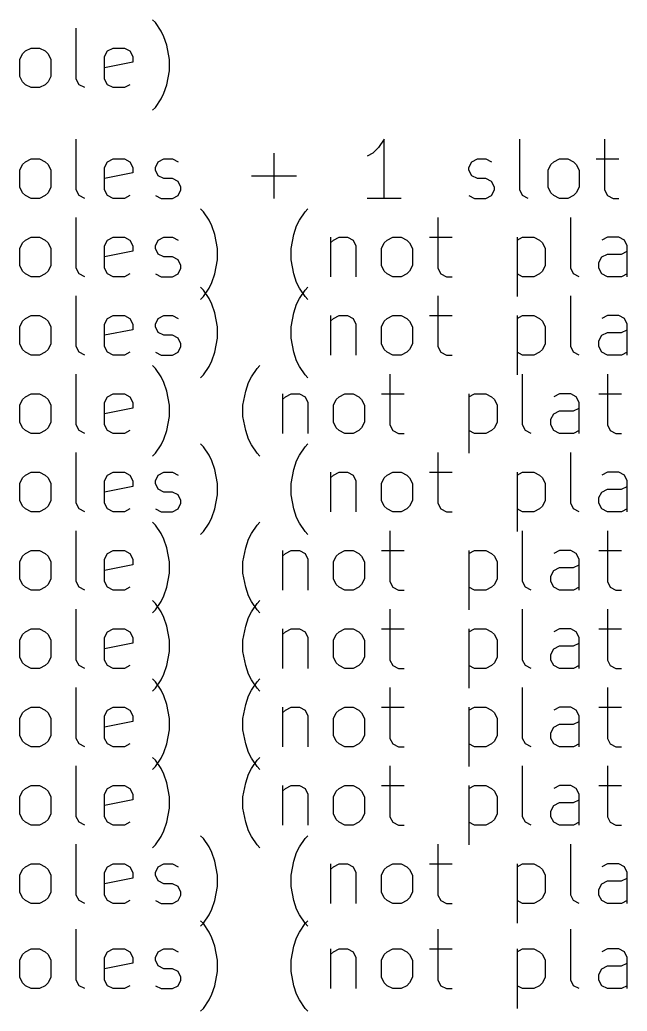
# Model space of a CAD drawing. Extents: x 56 to 177, y -369 to -58.
# Drawn here: x 115.6 to 146.4, y -369.1 to -319 of the extents above; entities that cross this region are included whole.
import ezdxf

# ---------------------------------------------------------------- set-up
doc = ezdxf.new("R2010")
doc.units = 0
doc.header["$MEASUREMENT"] = 0
doc.layers.add('BLACK', color=7, linetype='CONTINUOUS')

msp = doc.modelspace()

# ---------------------------------------------------------------- linework, layer by layer
at = {"layer": 'BLACK', "linetype": 'CONTINUOUS'}
for p, q in [((122.504, -319.136), (122.361, -318.994)), ((122.789, -319.565), (122.504, -319.136)), ((118.504, -321.994), (118.504, -319.422)), ((122.932, -319.851), (122.789, -319.565)), ((123.075, -320.279), (122.932, -319.851)), ((115.646, -320.994), (115.789, -320.708)), ((115.789, -320.708), (115.932, -320.565)), ((115.932, -320.565), (116.218, -320.422)), ((116.218, -320.422), (116.646, -320.422)), ((116.646, -320.422), (116.932, -320.565)), ((116.932, -320.565), (117.075, -320.708)), ((117.075, -320.708), (117.218, -320.994)), ((119.932, -320.851), (120.075, -320.565)), ((120.075, -320.565), (120.361, -320.422)), ((120.361, -320.422), (120.932, -320.422)), ((120.932, -320.422), (121.218, -320.565)), ((121.218, -320.565), (121.361, -320.851)), ((123.218, -320.994), (123.075, -320.279)), ((115.646, -321.851), (115.646, -320.994)), ((117.218, -320.994), (117.218, -321.851)), ((119.932, -321.994), (119.932, -320.851)), ((121.361, -321.136), (119.932, -321.422)), ((121.361, -320.851), (121.361, -321.136)), ((123.218, -321.565), (123.218, -320.994)), ((123.075, -322.279), (123.218, -321.565)), ((115.789, -322.136), (115.646, -321.851)), ((115.932, -322.279), (115.789, -322.136)), ((117.075, -322.136), (116.932, -322.279)), ((117.218, -321.851), (117.075, -322.136)), ((118.646, -322.279), (118.504, -321.994)), ((120.075, -322.279), (119.932, -321.994)), ((116.218, -322.422), (115.932, -322.279)), ((116.646, -322.422), (116.218, -322.422)), ((116.932, -322.279), (116.646, -322.422)), ((118.932, -322.422), (118.646, -322.279)), ((120.361, -322.422), (120.075, -322.279)), ((120.932, -322.422), (120.361, -322.422)), ((121.218, -322.279), (120.932, -322.422)), ((122.789, -322.994), (122.932, -322.708)), ((122.932, -322.708), (123.075, -322.279)), ((122.504, -323.422), (122.789, -322.994)), ((122.361, -323.565), (122.504, -323.422)), ((118.504, -327.594), (118.504, -325.022)), ((134.075, -325.022), (133.789, -325.451)), ((134.075, -328.022), (134.075, -325.022)), ((140.932, -327.594), (140.932, -325.022)), ((145.218, -325.022), (145.218, -327.594)), ((133.789, -325.451), (133.504, -325.736)), ((115.789, -326.308), (115.932, -326.165)), ((115.932, -326.165), (116.218, -326.022)), ((116.218, -326.022), (116.646, -326.022)), ((116.646, -326.022), (116.932, -326.165)), ((116.932, -326.165), (117.075, -326.308)), ((119.932, -326.451), (120.075, -326.165)), ((120.075, -326.165), (120.361, -326.022)), ((120.361, -326.022), (120.932, -326.022)), ((120.932, -326.022), (121.218, -326.165)), ((121.218, -326.165), (121.361, -326.451)), ((122.504, -326.451), (122.646, -326.165)), ((122.646, -326.165), (122.932, -326.022)), ((122.932, -326.022), (123.361, -326.022)), ((123.361, -326.022), (123.646, -326.165)), ((128.504, -328.022), (128.504, -325.736)), ((133.504, -325.736), (133.218, -325.879)), ((138.361, -326.451), (138.504, -326.165)), ((138.504, -326.165), (138.789, -326.022)), ((138.789, -326.022), (139.218, -326.022)), ((139.218, -326.022), (139.504, -326.165)), ((142.504, -326.308), (142.646, -326.165)), ((142.646, -326.165), (142.932, -326.022)), ((142.932, -326.022), (143.361, -326.022)), ((143.361, -326.022), (143.646, -326.165)), ((143.646, -326.165), (143.789, -326.308)), ((144.789, -326.022), (145.932, -326.022)), ((115.646, -326.594), (115.789, -326.308)), ((115.646, -327.451), (115.646, -326.594)), ((117.075, -326.308), (117.218, -326.594)), ((117.218, -326.594), (117.218, -327.451)), ((119.932, -327.594), (119.932, -326.451)), ((121.361, -326.451), (121.361, -326.736)), ((122.504, -326.594), (122.504, -326.451)), ((122.646, -326.879), (122.504, -326.594)), ((138.361, -326.594), (138.361, -326.451)), ((138.504, -326.879), (138.361, -326.594)), ((142.361, -326.594), (142.504, -326.308)), ((142.361, -327.451), (142.361, -326.594)), ((143.789, -326.308), (143.932, -326.594)), ((143.932, -326.594), (143.932, -327.451)), ((121.361, -326.736), (119.932, -327.022)), ((122.932, -327.022), (122.646, -326.879)), ((123.361, -327.022), (122.932, -327.022)), ((123.646, -327.165), (123.361, -327.022)), ((123.789, -327.451), (123.646, -327.165)), ((127.361, -326.879), (129.646, -326.879)), ((138.789, -327.022), (138.504, -326.879)), ((139.218, -327.022), (138.789, -327.022)), ((139.504, -327.165), (139.218, -327.022)), ((139.646, -327.451), (139.504, -327.165)), ((115.789, -327.736), (115.646, -327.451)), ((117.218, -327.451), (117.075, -327.736)), ((118.646, -327.879), (118.504, -327.594)), ((120.075, -327.879), (119.932, -327.594)), ((123.646, -327.879), (123.789, -327.594)), ((123.789, -327.594), (123.789, -327.451)), ((139.504, -327.879), (139.646, -327.594)), ((139.646, -327.594), (139.646, -327.451)), ((141.075, -327.879), (140.932, -327.594)), ((142.504, -327.736), (142.361, -327.451)), ((143.932, -327.451), (143.789, -327.736)), ((145.218, -327.594), (145.361, -327.879)), ((115.932, -327.879), (115.789, -327.736)), ((116.218, -328.022), (115.932, -327.879)), ((116.646, -328.022), (116.218, -328.022)), ((116.932, -327.879), (116.646, -328.022)), ((117.075, -327.736), (116.932, -327.879)), ((118.932, -328.022), (118.646, -327.879)), ((120.361, -328.022), (120.075, -327.879)), ((120.932, -328.022), (120.361, -328.022)), ((121.218, -327.879), (120.932, -328.022)), ((122.504, -327.879), (122.789, -328.022)), ((122.789, -328.022), (123.361, -328.022)), ((123.361, -328.022), (123.646, -327.879)), ((134.932, -328.022), (133.218, -328.022)), ((138.361, -327.879), (138.646, -328.022)), ((138.646, -328.022), (139.218, -328.022)), ((139.218, -328.022), (139.504, -327.879)), ((141.361, -328.022), (141.075, -327.879)), ((142.646, -327.879), (142.504, -327.736)), ((142.932, -328.022), (142.646, -327.879)), ((143.361, -328.022), (142.932, -328.022)), ((143.646, -327.879), (143.361, -328.022)), ((143.789, -327.736), (143.646, -327.879)), ((145.361, -327.879), (145.646, -328.022)), ((145.646, -328.022), (145.932, -328.022)), ((124.932, -328.696), (124.789, -328.554)), ((125.218, -329.125), (124.932, -328.696)), ((129.789, -329.125), (130.075, -328.696)), ((130.075, -328.696), (130.218, -328.554)), ((118.504, -331.554), (118.504, -328.982)), ((125.361, -329.411), (125.218, -329.125)), ((129.646, -329.411), (129.789, -329.125)), ((136.789, -328.982), (136.789, -331.554)), ((143.504, -331.554), (143.504, -328.982)), ((125.504, -329.839), (125.361, -329.411)), ((129.504, -329.839), (129.646, -329.411)), ((115.789, -330.268), (115.932, -330.125)), ((115.932, -330.125), (116.218, -329.982)), ((116.218, -329.982), (116.646, -329.982)), ((116.646, -329.982), (116.932, -330.125)), ((116.932, -330.125), (117.075, -330.268)), ((119.932, -330.411), (120.075, -330.125)), ((120.075, -330.125), (120.361, -329.982)), ((120.361, -329.982), (120.932, -329.982)), ((120.932, -329.982), (121.218, -330.125)), ((121.218, -330.125), (121.361, -330.411)), ((122.504, -330.411), (122.646, -330.125)), ((122.646, -330.125), (122.932, -329.982)), ((122.932, -329.982), (123.361, -329.982)), ((123.361, -329.982), (123.646, -330.125)), ((125.646, -330.554), (125.504, -329.839)), ((129.361, -330.554), (129.504, -329.839)), ((131.361, -329.982), (131.361, -331.982)), ((131.361, -330.268), (131.504, -330.125)), ((131.504, -330.125), (131.789, -329.982)), ((131.789, -329.982), (132.218, -329.982)), ((132.218, -329.982), (132.504, -330.125)), ((132.504, -330.125), (132.646, -330.411)), ((134.075, -330.268), (134.218, -330.125)), ((134.218, -330.125), (134.504, -329.982)), ((134.504, -329.982), (134.932, -329.982)), ((134.932, -329.982), (135.218, -330.125)), ((135.218, -330.125), (135.361, -330.268)), ((136.361, -329.982), (137.504, -329.982)), ((140.789, -329.982), (140.789, -332.982)), ((140.789, -330.125), (141.075, -329.982)), ((141.075, -329.982), (141.646, -329.982)), ((141.646, -329.982), (141.932, -330.125)), ((141.932, -330.125), (142.075, -330.268)), ((145.361, -329.982), (145.075, -330.125)), ((145.932, -329.982), (145.361, -329.982)), ((146.218, -330.125), (145.932, -329.982)), ((146.361, -330.411), (146.218, -330.125)), ((115.646, -330.554), (115.789, -330.268)), ((115.646, -331.411), (115.646, -330.554)), ((117.075, -330.268), (117.218, -330.554)), ((117.218, -330.554), (117.218, -331.411)), ((119.932, -331.554), (119.932, -330.411)), ((121.361, -330.696), (119.932, -330.982)), ((121.361, -330.411), (121.361, -330.696)), ((122.504, -330.554), (122.504, -330.411)), ((122.646, -330.839), (122.504, -330.554)), ((125.646, -331.125), (125.646, -330.554)), ((129.361, -331.125), (129.361, -330.554)), ((132.646, -330.411), (132.646, -331.982)), ((133.932, -330.554), (134.075, -330.268)), ((133.932, -331.411), (133.932, -330.554)), ((135.361, -330.268), (135.504, -330.554)), ((135.504, -330.554), (135.504, -331.411)), ((142.075, -330.268), (142.218, -330.554)), ((142.218, -330.554), (142.218, -331.411)), ((146.075, -330.839), (146.361, -330.696)), ((146.361, -331.982), (146.361, -330.411)), ((122.932, -330.982), (122.646, -330.839)), ((123.361, -330.982), (122.932, -330.982)), ((123.646, -331.125), (123.361, -330.982)), ((123.789, -331.411), (123.646, -331.125)), ((125.504, -331.839), (125.646, -331.125)), ((129.504, -331.839), (129.361, -331.125)), ((144.932, -331.268), (145.075, -330.982)), ((145.075, -330.982), (145.361, -330.839)), ((145.361, -330.839), (146.075, -330.839)), ((115.789, -331.696), (115.646, -331.411)), ((115.932, -331.839), (115.789, -331.696)), ((117.075, -331.696), (116.932, -331.839)), ((117.218, -331.411), (117.075, -331.696)), ((118.646, -331.839), (118.504, -331.554)), ((120.075, -331.839), (119.932, -331.554)), ((123.646, -331.839), (123.789, -331.554)), ((123.789, -331.554), (123.789, -331.411)), ((134.075, -331.696), (133.932, -331.411)), ((134.218, -331.839), (134.075, -331.696)), ((135.361, -331.696), (135.218, -331.839)), ((135.504, -331.411), (135.361, -331.696)), ((136.789, -331.554), (136.932, -331.839)), ((142.075, -331.696), (141.932, -331.839)), ((142.218, -331.411), (142.075, -331.696)), ((143.646, -331.839), (143.504, -331.554)), ((144.932, -331.554), (144.932, -331.268)), ((145.075, -331.839), (144.932, -331.554)), ((116.218, -331.982), (115.932, -331.839)), ((116.646, -331.982), (116.218, -331.982)), ((116.932, -331.839), (116.646, -331.982)), ((118.932, -331.982), (118.646, -331.839)), ((120.361, -331.982), (120.075, -331.839)), ((120.932, -331.982), (120.361, -331.982)), ((121.218, -331.839), (120.932, -331.982)), ((122.504, -331.839), (122.789, -331.982)), ((122.789, -331.982), (123.361, -331.982)), ((123.361, -331.982), (123.646, -331.839)), ((125.361, -332.268), (125.504, -331.839)), ((129.646, -332.268), (129.504, -331.839)), ((134.504, -331.982), (134.218, -331.839)), ((134.932, -331.982), (134.504, -331.982)), ((135.218, -331.839), (134.932, -331.982)), ((136.932, -331.839), (137.218, -331.982)), ((137.218, -331.982), (137.504, -331.982)), ((141.075, -331.982), (140.789, -331.839)), ((141.646, -331.982), (141.075, -331.982)), ((141.932, -331.839), (141.646, -331.982)), ((143.932, -331.982), (143.646, -331.839)), ((145.361, -331.982), (145.075, -331.839)), ((146.075, -331.982), (145.361, -331.982)), ((146.361, -331.839), (146.075, -331.982)), ((124.932, -332.656), (124.789, -332.514)), ((124.932, -332.982), (125.218, -332.554)), ((125.218, -333.085), (124.932, -332.656)), ((125.218, -332.554), (125.361, -332.268)), ((129.789, -332.554), (129.646, -332.268)), ((130.075, -332.982), (129.789, -332.554)), ((129.789, -333.085), (130.075, -332.656)), ((130.075, -332.656), (130.218, -332.514)), ((118.504, -335.514), (118.504, -332.942)), ((124.789, -333.125), (124.932, -332.982)), ((125.361, -333.371), (125.218, -333.085)), ((129.646, -333.371), (129.789, -333.085)), ((130.218, -333.125), (130.075, -332.982)), ((136.789, -332.942), (136.789, -335.514)), ((143.504, -335.514), (143.504, -332.942)), ((125.504, -333.799), (125.361, -333.371)), ((129.504, -333.799), (129.646, -333.371)), ((115.646, -334.514), (115.789, -334.228)), ((115.789, -334.228), (115.932, -334.085)), ((115.932, -334.085), (116.218, -333.942)), ((116.218, -333.942), (116.646, -333.942)), ((116.646, -333.942), (116.932, -334.085)), ((116.932, -334.085), (117.075, -334.228)), ((117.075, -334.228), (117.218, -334.514)), ((119.932, -334.371), (120.075, -334.085)), ((120.075, -334.085), (120.361, -333.942)), ((120.361, -333.942), (120.932, -333.942)), ((120.932, -333.942), (121.218, -334.085)), ((121.218, -334.085), (121.361, -334.371)), ((122.504, -334.371), (122.646, -334.085)), ((122.646, -334.085), (122.932, -333.942)), ((122.932, -333.942), (123.361, -333.942)), ((123.361, -333.942), (123.646, -334.085)), ((125.646, -334.514), (125.504, -333.799)), ((129.361, -334.514), (129.504, -333.799)), ((131.361, -333.942), (131.361, -335.942)), ((131.361, -334.228), (131.504, -334.085)), ((131.504, -334.085), (131.789, -333.942)), ((131.789, -333.942), (132.218, -333.942)), ((132.218, -333.942), (132.504, -334.085)), ((132.504, -334.085), (132.646, -334.371)), ((133.932, -334.514), (134.075, -334.228)), ((134.075, -334.228), (134.218, -334.085)), ((134.218, -334.085), (134.504, -333.942)), ((134.504, -333.942), (134.932, -333.942)), ((134.932, -333.942), (135.218, -334.085)), ((135.218, -334.085), (135.361, -334.228)), ((135.361, -334.228), (135.504, -334.514)), ((136.361, -333.942), (137.504, -333.942)), ((140.789, -333.942), (140.789, -336.942)), ((140.789, -334.085), (141.075, -333.942)), ((141.075, -333.942), (141.646, -333.942)), ((141.646, -333.942), (141.932, -334.085)), ((141.932, -334.085), (142.075, -334.228)), ((142.075, -334.228), (142.218, -334.514)), ((145.361, -333.942), (145.075, -334.085)), ((145.932, -333.942), (145.361, -333.942)), ((146.218, -334.085), (145.932, -333.942)), ((146.361, -334.371), (146.218, -334.085)), ((115.646, -335.371), (115.646, -334.514)), ((117.218, -334.514), (117.218, -335.371)), ((119.932, -335.514), (119.932, -334.371)), ((121.361, -334.656), (119.932, -334.942)), ((121.361, -334.371), (121.361, -334.656)), ((122.504, -334.514), (122.504, -334.371)), ((122.646, -334.799), (122.504, -334.514)), ((125.646, -335.085), (125.646, -334.514)), ((129.361, -335.085), (129.361, -334.514)), ((132.646, -334.371), (132.646, -335.942)), ((133.932, -335.371), (133.932, -334.514)), ((135.504, -334.514), (135.504, -335.371)), ((142.218, -334.514), (142.218, -335.371)), ((146.075, -334.799), (146.361, -334.656)), ((146.361, -335.942), (146.361, -334.371)), ((122.932, -334.942), (122.646, -334.799)), ((123.361, -334.942), (122.932, -334.942)), ((123.646, -335.085), (123.361, -334.942)), ((123.789, -335.371), (123.646, -335.085)), ((125.504, -335.799), (125.646, -335.085)), ((129.504, -335.799), (129.361, -335.085)), ((144.932, -335.228), (145.075, -334.942)), ((144.932, -335.514), (144.932, -335.228)), ((145.075, -334.942), (145.361, -334.799)), ((145.361, -334.799), (146.075, -334.799)), ((115.789, -335.656), (115.646, -335.371)), ((115.932, -335.799), (115.789, -335.656)), ((117.075, -335.656), (116.932, -335.799)), ((117.218, -335.371), (117.075, -335.656)), ((118.646, -335.799), (118.504, -335.514)), ((120.075, -335.799), (119.932, -335.514)), ((123.646, -335.799), (123.789, -335.514)), ((123.789, -335.514), (123.789, -335.371)), ((134.075, -335.656), (133.932, -335.371)), ((134.218, -335.799), (134.075, -335.656)), ((135.361, -335.656), (135.218, -335.799)), ((135.504, -335.371), (135.361, -335.656)), ((136.789, -335.514), (136.932, -335.799)), ((142.075, -335.656), (141.932, -335.799)), ((142.218, -335.371), (142.075, -335.656)), ((143.646, -335.799), (143.504, -335.514)), ((145.075, -335.799), (144.932, -335.514)), ((116.218, -335.942), (115.932, -335.799)), ((116.646, -335.942), (116.218, -335.942)), ((116.932, -335.799), (116.646, -335.942)), ((118.932, -335.942), (118.646, -335.799)), ((120.361, -335.942), (120.075, -335.799)), ((120.932, -335.942), (120.361, -335.942)), ((121.218, -335.799), (120.932, -335.942)), ((122.504, -335.799), (122.789, -335.942)), ((122.789, -335.942), (123.361, -335.942)), ((123.361, -335.942), (123.646, -335.799)), ((125.218, -336.514), (125.361, -336.228)), ((125.361, -336.228), (125.504, -335.799)), ((129.646, -336.228), (129.504, -335.799)), ((129.789, -336.514), (129.646, -336.228)), ((134.504, -335.942), (134.218, -335.799)), ((134.932, -335.942), (134.504, -335.942)), ((135.218, -335.799), (134.932, -335.942)), ((136.932, -335.799), (137.218, -335.942)), ((137.218, -335.942), (137.504, -335.942)), ((141.075, -335.942), (140.789, -335.799)), ((141.646, -335.942), (141.075, -335.942)), ((141.932, -335.799), (141.646, -335.942)), ((143.932, -335.942), (143.646, -335.799)), ((145.361, -335.942), (145.075, -335.799)), ((146.075, -335.942), (145.361, -335.942)), ((146.361, -335.799), (146.075, -335.942)), ((122.504, -336.616), (122.361, -336.474)), ((122.789, -337.045), (122.504, -336.616)), ((124.932, -336.942), (125.218, -336.514)), ((127.361, -337.045), (127.646, -336.616)), ((127.646, -336.616), (127.789, -336.474)), ((130.075, -336.942), (129.789, -336.514)), ((118.504, -339.474), (118.504, -336.902)), ((122.932, -337.331), (122.789, -337.045)), ((124.789, -337.085), (124.932, -336.942)), ((127.218, -337.331), (127.361, -337.045)), ((130.218, -337.085), (130.075, -336.942)), ((134.361, -336.902), (134.361, -339.474)), ((141.075, -339.474), (141.075, -336.902)), ((145.361, -336.902), (145.361, -339.474)), ((123.075, -337.759), (122.932, -337.331)), ((127.075, -337.759), (127.218, -337.331)), ((115.646, -338.474), (115.789, -338.188)), ((115.789, -338.188), (115.932, -338.045)), ((115.932, -338.045), (116.218, -337.902)), ((116.218, -337.902), (116.646, -337.902)), ((116.646, -337.902), (116.932, -338.045)), ((116.932, -338.045), (117.075, -338.188)), ((117.075, -338.188), (117.218, -338.474)), ((119.932, -338.331), (120.075, -338.045)), ((120.075, -338.045), (120.361, -337.902)), ((120.361, -337.902), (120.932, -337.902)), ((120.932, -337.902), (121.218, -338.045)), ((121.218, -338.045), (121.361, -338.331)), ((123.218, -338.474), (123.075, -337.759)), ((126.932, -338.474), (127.075, -337.759)), ((128.932, -337.902), (128.932, -339.902)), ((128.932, -338.188), (129.075, -338.045)), ((129.075, -338.045), (129.361, -337.902)), ((129.361, -337.902), (129.789, -337.902)), ((129.789, -337.902), (130.075, -338.045)), ((130.075, -338.045), (130.218, -338.331)), ((131.504, -338.474), (131.646, -338.188)), ((131.646, -338.188), (131.789, -338.045)), ((131.789, -338.045), (132.075, -337.902)), ((132.075, -337.902), (132.504, -337.902)), ((132.504, -337.902), (132.789, -338.045)), ((132.789, -338.045), (132.932, -338.188)), ((132.932, -338.188), (133.075, -338.474)), ((133.932, -337.902), (135.075, -337.902)), ((138.361, -337.902), (138.361, -340.902)), ((138.361, -338.045), (138.646, -337.902)), ((138.646, -337.902), (139.218, -337.902)), ((139.218, -337.902), (139.504, -338.045)), ((139.504, -338.045), (139.646, -338.188)), ((139.646, -338.188), (139.789, -338.474)), ((142.932, -337.902), (142.646, -338.045)), ((143.504, -337.902), (142.932, -337.902)), ((143.789, -338.045), (143.504, -337.902)), ((143.932, -338.331), (143.789, -338.045)), ((144.932, -337.902), (146.075, -337.902)), ((115.646, -339.331), (115.646, -338.474)), ((117.218, -338.474), (117.218, -339.331)), ((119.932, -339.474), (119.932, -338.331)), ((121.361, -338.616), (119.932, -338.902)), ((121.361, -338.331), (121.361, -338.616)), ((123.218, -339.045), (123.218, -338.474)), ((126.932, -339.045), (126.932, -338.474)), ((130.218, -338.331), (130.218, -339.902)), ((131.504, -339.331), (131.504, -338.474)), ((133.075, -338.474), (133.075, -339.331)), ((139.789, -338.474), (139.789, -339.331)), ((143.646, -338.759), (143.932, -338.616)), ((143.932, -339.902), (143.932, -338.331)), ((123.075, -339.759), (123.218, -339.045)), ((127.075, -339.759), (126.932, -339.045)), ((142.504, -339.188), (142.646, -338.902)), ((142.504, -339.474), (142.504, -339.188)), ((142.646, -338.902), (142.932, -338.759)), ((142.932, -338.759), (143.646, -338.759)), ((115.789, -339.616), (115.646, -339.331)), ((115.932, -339.759), (115.789, -339.616)), ((117.075, -339.616), (116.932, -339.759)), ((117.218, -339.331), (117.075, -339.616)), ((118.646, -339.759), (118.504, -339.474)), ((120.075, -339.759), (119.932, -339.474)), ((131.646, -339.616), (131.504, -339.331)), ((131.789, -339.759), (131.646, -339.616)), ((132.932, -339.616), (132.789, -339.759)), ((133.075, -339.331), (132.932, -339.616)), ((134.361, -339.474), (134.504, -339.759)), ((139.646, -339.616), (139.504, -339.759)), ((139.789, -339.331), (139.646, -339.616)), ((141.218, -339.759), (141.075, -339.474)), ((142.646, -339.759), (142.504, -339.474)), ((145.361, -339.474), (145.504, -339.759)), ((116.218, -339.902), (115.932, -339.759)), ((116.646, -339.902), (116.218, -339.902)), ((116.932, -339.759), (116.646, -339.902)), ((118.932, -339.902), (118.646, -339.759)), ((120.361, -339.902), (120.075, -339.759)), ((120.932, -339.902), (120.361, -339.902)), ((121.218, -339.759), (120.932, -339.902)), ((122.789, -340.474), (122.932, -340.188)), ((122.932, -340.188), (123.075, -339.759)), ((127.218, -340.188), (127.075, -339.759)), ((127.361, -340.474), (127.218, -340.188)), ((132.075, -339.902), (131.789, -339.759)), ((132.504, -339.902), (132.075, -339.902)), ((132.789, -339.759), (132.504, -339.902)), ((134.504, -339.759), (134.789, -339.902)), ((134.789, -339.902), (135.075, -339.902)), ((138.646, -339.902), (138.361, -339.759)), ((139.218, -339.902), (138.646, -339.902)), ((139.504, -339.759), (139.218, -339.902)), ((141.504, -339.902), (141.218, -339.759)), ((142.932, -339.902), (142.646, -339.759)), ((143.646, -339.902), (142.932, -339.902)), ((143.932, -339.759), (143.646, -339.902)), ((145.504, -339.759), (145.789, -339.902)), ((145.789, -339.902), (146.075, -339.902)), ((122.504, -340.902), (122.789, -340.474)), ((124.932, -340.576), (124.789, -340.434)), ((125.218, -341.005), (124.932, -340.576)), ((127.646, -340.902), (127.361, -340.474)), ((129.789, -341.005), (130.075, -340.576)), ((130.075, -340.576), (130.218, -340.434)), ((118.504, -343.434), (118.504, -340.862)), ((122.361, -341.045), (122.504, -340.902)), ((125.361, -341.291), (125.218, -341.005)), ((127.789, -341.045), (127.646, -340.902)), ((129.646, -341.291), (129.789, -341.005)), ((136.789, -340.862), (136.789, -343.434)), ((143.504, -343.434), (143.504, -340.862)), ((125.504, -341.719), (125.361, -341.291)), ((125.646, -342.434), (125.504, -341.719)), ((129.361, -342.434), (129.504, -341.719)), ((129.504, -341.719), (129.646, -341.291)), ((115.646, -342.434), (115.789, -342.148)), ((115.789, -342.148), (115.932, -342.005)), ((115.932, -342.005), (116.218, -341.862)), ((116.218, -341.862), (116.646, -341.862)), ((116.646, -341.862), (116.932, -342.005)), ((116.932, -342.005), (117.075, -342.148)), ((117.075, -342.148), (117.218, -342.434)), ((119.932, -342.291), (120.075, -342.005)), ((120.075, -342.005), (120.361, -341.862)), ((120.361, -341.862), (120.932, -341.862)), ((120.932, -341.862), (121.218, -342.005)), ((121.218, -342.005), (121.361, -342.291)), ((122.504, -342.291), (122.646, -342.005)), ((122.646, -342.005), (122.932, -341.862)), ((122.932, -341.862), (123.361, -341.862)), ((123.361, -341.862), (123.646, -342.005)), ((131.361, -341.862), (131.361, -343.862)), ((131.361, -342.148), (131.504, -342.005)), ((131.504, -342.005), (131.789, -341.862)), ((131.789, -341.862), (132.218, -341.862)), ((132.218, -341.862), (132.504, -342.005)), ((132.504, -342.005), (132.646, -342.291)), ((133.932, -342.434), (134.075, -342.148)), ((134.075, -342.148), (134.218, -342.005)), ((134.218, -342.005), (134.504, -341.862)), ((134.504, -341.862), (134.932, -341.862)), ((134.932, -341.862), (135.218, -342.005)), ((135.218, -342.005), (135.361, -342.148)), ((135.361, -342.148), (135.504, -342.434)), ((136.361, -341.862), (137.504, -341.862)), ((140.789, -341.862), (140.789, -344.862)), ((140.789, -342.005), (141.075, -341.862)), ((141.075, -341.862), (141.646, -341.862)), ((141.646, -341.862), (141.932, -342.005)), ((141.932, -342.005), (142.075, -342.148)), ((142.075, -342.148), (142.218, -342.434)), ((145.361, -341.862), (145.075, -342.005)), ((145.932, -341.862), (145.361, -341.862)), ((146.218, -342.005), (145.932, -341.862)), ((146.361, -342.291), (146.218, -342.005)), ((115.646, -343.291), (115.646, -342.434)), ((117.218, -342.434), (117.218, -343.291)), ((119.932, -343.434), (119.932, -342.291)), ((121.361, -342.576), (119.932, -342.862)), ((121.361, -342.291), (121.361, -342.576)), ((122.504, -342.434), (122.504, -342.291)), ((122.646, -342.719), (122.504, -342.434)), ((122.932, -342.862), (122.646, -342.719)), ((125.646, -343.005), (125.646, -342.434)), ((129.361, -343.005), (129.361, -342.434)), ((132.646, -342.291), (132.646, -343.862)), ((133.932, -343.291), (133.932, -342.434)), ((135.504, -342.434), (135.504, -343.291)), ((142.218, -342.434), (142.218, -343.291)), ((145.075, -342.862), (145.361, -342.719)), ((145.361, -342.719), (146.075, -342.719)), ((146.075, -342.719), (146.361, -342.576)), ((146.361, -343.862), (146.361, -342.291)), ((123.361, -342.862), (122.932, -342.862)), ((123.646, -343.005), (123.361, -342.862)), ((123.789, -343.291), (123.646, -343.005)), ((125.504, -343.719), (125.646, -343.005)), ((129.504, -343.719), (129.361, -343.005)), ((144.932, -343.148), (145.075, -342.862)), ((144.932, -343.434), (144.932, -343.148)), ((115.789, -343.576), (115.646, -343.291)), ((115.932, -343.719), (115.789, -343.576)), ((116.218, -343.862), (115.932, -343.719)), ((116.932, -343.719), (116.646, -343.862)), ((117.075, -343.576), (116.932, -343.719)), ((117.218, -343.291), (117.075, -343.576)), ((118.646, -343.719), (118.504, -343.434)), ((118.932, -343.862), (118.646, -343.719)), ((120.075, -343.719), (119.932, -343.434)), ((120.361, -343.862), (120.075, -343.719)), ((121.218, -343.719), (120.932, -343.862)), ((122.504, -343.719), (122.789, -343.862)), ((123.361, -343.862), (123.646, -343.719)), ((123.646, -343.719), (123.789, -343.434)), ((123.789, -343.434), (123.789, -343.291)), ((125.361, -344.148), (125.504, -343.719)), ((129.646, -344.148), (129.504, -343.719)), ((134.075, -343.576), (133.932, -343.291)), ((134.218, -343.719), (134.075, -343.576)), ((134.504, -343.862), (134.218, -343.719)), ((135.218, -343.719), (134.932, -343.862)), ((135.361, -343.576), (135.218, -343.719)), ((135.504, -343.291), (135.361, -343.576)), ((136.789, -343.434), (136.932, -343.719)), ((136.932, -343.719), (137.218, -343.862)), ((141.075, -343.862), (140.789, -343.719)), ((141.932, -343.719), (141.646, -343.862)), ((142.075, -343.576), (141.932, -343.719)), ((142.218, -343.291), (142.075, -343.576)), ((143.646, -343.719), (143.504, -343.434)), ((143.932, -343.862), (143.646, -343.719)), ((145.075, -343.719), (144.932, -343.434)), ((145.361, -343.862), (145.075, -343.719)), ((146.361, -343.719), (146.075, -343.862)), ((116.646, -343.862), (116.218, -343.862)), ((120.932, -343.862), (120.361, -343.862)), ((122.789, -343.862), (123.361, -343.862)), ((125.218, -344.434), (125.361, -344.148)), ((129.789, -344.434), (129.646, -344.148)), ((134.932, -343.862), (134.504, -343.862)), ((137.218, -343.862), (137.504, -343.862)), ((141.646, -343.862), (141.075, -343.862)), ((146.075, -343.862), (145.361, -343.862)), ((122.504, -344.536), (122.361, -344.394)), ((122.789, -344.965), (122.504, -344.536)), ((124.932, -344.862), (125.218, -344.434)), ((127.361, -344.965), (127.646, -344.536)), ((127.646, -344.536), (127.789, -344.394)), ((130.075, -344.862), (129.789, -344.434)), ((118.504, -347.394), (118.504, -344.822)), ((122.932, -345.251), (122.789, -344.965)), ((123.075, -345.679), (122.932, -345.251)), ((124.789, -345.005), (124.932, -344.862)), ((127.075, -345.679), (127.218, -345.251)), ((127.218, -345.251), (127.361, -344.965)), ((130.218, -345.005), (130.075, -344.862)), ((134.361, -344.822), (134.361, -347.394)), ((141.075, -347.394), (141.075, -344.822)), ((145.361, -344.822), (145.361, -347.394)), ((123.218, -346.394), (123.075, -345.679)), ((126.932, -346.394), (127.075, -345.679)), ((115.646, -346.394), (115.789, -346.108)), ((115.789, -346.108), (115.932, -345.965)), ((115.932, -345.965), (116.218, -345.822)), ((116.218, -345.822), (116.646, -345.822)), ((116.646, -345.822), (116.932, -345.965)), ((116.932, -345.965), (117.075, -346.108)), ((117.075, -346.108), (117.218, -346.394)), ((119.932, -346.251), (120.075, -345.965)), ((119.932, -347.394), (119.932, -346.251)), ((120.075, -345.965), (120.361, -345.822)), ((120.361, -345.822), (120.932, -345.822)), ((120.932, -345.822), (121.218, -345.965)), ((121.218, -345.965), (121.361, -346.251)), ((121.361, -346.251), (121.361, -346.536)), ((128.932, -345.822), (128.932, -347.822)), ((128.932, -346.108), (129.075, -345.965)), ((129.075, -345.965), (129.361, -345.822)), ((129.361, -345.822), (129.789, -345.822)), ((129.789, -345.822), (130.075, -345.965)), ((130.075, -345.965), (130.218, -346.251)), ((130.218, -346.251), (130.218, -347.822)), ((131.504, -346.394), (131.646, -346.108)), ((131.646, -346.108), (131.789, -345.965)), ((131.789, -345.965), (132.075, -345.822)), ((132.075, -345.822), (132.504, -345.822)), ((132.504, -345.822), (132.789, -345.965)), ((132.789, -345.965), (132.932, -346.108)), ((132.932, -346.108), (133.075, -346.394)), ((133.932, -345.822), (135.075, -345.822)), ((138.361, -345.822), (138.361, -348.822)), ((138.361, -345.965), (138.646, -345.822)), ((138.646, -345.822), (139.218, -345.822)), ((139.218, -345.822), (139.504, -345.965)), ((139.504, -345.965), (139.646, -346.108)), ((139.646, -346.108), (139.789, -346.394)), ((142.932, -345.822), (142.646, -345.965)), ((143.504, -345.822), (142.932, -345.822)), ((143.789, -345.965), (143.504, -345.822)), ((143.932, -346.251), (143.789, -345.965)), ((143.932, -347.822), (143.932, -346.251)), ((144.932, -345.822), (146.075, -345.822)), ((115.646, -347.251), (115.646, -346.394)), ((117.218, -346.394), (117.218, -347.251)), ((121.361, -346.536), (119.932, -346.822)), ((123.218, -346.965), (123.218, -346.394)), ((126.932, -346.965), (126.932, -346.394)), ((131.504, -347.251), (131.504, -346.394)), ((133.075, -346.394), (133.075, -347.251)), ((139.789, -346.394), (139.789, -347.251)), ((142.646, -346.822), (142.932, -346.679)), ((142.932, -346.679), (143.646, -346.679)), ((143.646, -346.679), (143.932, -346.536)), ((115.789, -347.536), (115.646, -347.251)), ((117.218, -347.251), (117.075, -347.536)), ((123.075, -347.679), (123.218, -346.965)), ((127.075, -347.679), (126.932, -346.965)), ((131.646, -347.536), (131.504, -347.251)), ((133.075, -347.251), (132.932, -347.536)), ((139.789, -347.251), (139.646, -347.536)), ((142.504, -347.108), (142.646, -346.822)), ((142.504, -347.394), (142.504, -347.108)), ((115.932, -347.679), (115.789, -347.536)), ((116.218, -347.822), (115.932, -347.679)), ((116.932, -347.679), (116.646, -347.822)), ((117.075, -347.536), (116.932, -347.679)), ((118.646, -347.679), (118.504, -347.394)), ((118.932, -347.822), (118.646, -347.679)), ((120.075, -347.679), (119.932, -347.394)), ((120.361, -347.822), (120.075, -347.679)), ((121.218, -347.679), (120.932, -347.822)), ((122.932, -348.108), (123.075, -347.679)), ((127.218, -348.108), (127.075, -347.679)), ((131.789, -347.679), (131.646, -347.536)), ((132.075, -347.822), (131.789, -347.679)), ((132.789, -347.679), (132.504, -347.822)), ((132.932, -347.536), (132.789, -347.679)), ((134.361, -347.394), (134.504, -347.679)), ((134.504, -347.679), (134.789, -347.822)), ((138.646, -347.822), (138.361, -347.679)), ((139.504, -347.679), (139.218, -347.822)), ((139.646, -347.536), (139.504, -347.679)), ((141.218, -347.679), (141.075, -347.394)), ((141.504, -347.822), (141.218, -347.679)), ((142.646, -347.679), (142.504, -347.394)), ((142.932, -347.822), (142.646, -347.679)), ((143.932, -347.679), (143.646, -347.822)), ((145.361, -347.394), (145.504, -347.679)), ((145.504, -347.679), (145.789, -347.822)), ((116.646, -347.822), (116.218, -347.822)), ((120.932, -347.822), (120.361, -347.822)), ((122.789, -348.394), (122.932, -348.108)), ((127.361, -348.394), (127.218, -348.108)), ((132.504, -347.822), (132.075, -347.822)), ((134.789, -347.822), (135.075, -347.822)), ((139.218, -347.822), (138.646, -347.822)), ((143.646, -347.822), (142.932, -347.822)), ((145.789, -347.822), (146.075, -347.822)), ((122.504, -348.496), (122.361, -348.354)), ((122.504, -348.822), (122.789, -348.394)), ((122.789, -348.925), (122.504, -348.496)), ((127.646, -348.822), (127.361, -348.394)), ((127.361, -348.925), (127.646, -348.496)), ((127.646, -348.496), (127.789, -348.354)), ((118.504, -351.354), (118.504, -348.782)), ((122.361, -348.965), (122.504, -348.822)), ((122.932, -349.211), (122.789, -348.925)), ((123.075, -349.639), (122.932, -349.211)), ((127.075, -349.639), (127.218, -349.211)), ((127.218, -349.211), (127.361, -348.925)), ((127.789, -348.965), (127.646, -348.822)), ((134.361, -348.782), (134.361, -351.354)), ((141.075, -351.354), (141.075, -348.782)), ((145.361, -348.782), (145.361, -351.354)), ((123.218, -350.354), (123.075, -349.639)), ((126.932, -350.354), (127.075, -349.639)), ((115.646, -350.354), (115.789, -350.068)), ((115.789, -350.068), (115.932, -349.925)), ((115.932, -349.925), (116.218, -349.782)), ((116.218, -349.782), (116.646, -349.782)), ((116.646, -349.782), (116.932, -349.925)), ((116.932, -349.925), (117.075, -350.068)), ((117.075, -350.068), (117.218, -350.354)), ((119.932, -350.211), (120.075, -349.925)), ((119.932, -351.354), (119.932, -350.211)), ((120.075, -349.925), (120.361, -349.782)), ((120.361, -349.782), (120.932, -349.782)), ((120.932, -349.782), (121.218, -349.925)), ((121.218, -349.925), (121.361, -350.211)), ((121.361, -350.211), (121.361, -350.496)), ((128.932, -349.782), (128.932, -351.782)), ((128.932, -350.068), (129.075, -349.925)), ((129.075, -349.925), (129.361, -349.782)), ((129.361, -349.782), (129.789, -349.782)), ((129.789, -349.782), (130.075, -349.925)), ((130.075, -349.925), (130.218, -350.211)), ((130.218, -350.211), (130.218, -351.782)), ((131.504, -350.354), (131.646, -350.068)), ((131.646, -350.068), (131.789, -349.925)), ((131.789, -349.925), (132.075, -349.782)), ((132.075, -349.782), (132.504, -349.782)), ((132.504, -349.782), (132.789, -349.925)), ((132.789, -349.925), (132.932, -350.068)), ((132.932, -350.068), (133.075, -350.354)), ((133.932, -349.782), (135.075, -349.782)), ((138.361, -349.782), (138.361, -352.782)), ((138.361, -349.925), (138.646, -349.782)), ((138.646, -349.782), (139.218, -349.782)), ((139.218, -349.782), (139.504, -349.925)), ((139.504, -349.925), (139.646, -350.068)), ((139.646, -350.068), (139.789, -350.354)), ((142.932, -349.782), (142.646, -349.925)), ((143.504, -349.782), (142.932, -349.782)), ((143.789, -349.925), (143.504, -349.782)), ((143.932, -350.211), (143.789, -349.925)), ((143.932, -351.782), (143.932, -350.211)), ((144.932, -349.782), (146.075, -349.782)), ((115.646, -351.211), (115.646, -350.354)), ((117.218, -350.354), (117.218, -351.211)), ((121.361, -350.496), (119.932, -350.782)), ((123.218, -350.925), (123.218, -350.354)), ((126.932, -350.925), (126.932, -350.354)), ((131.504, -351.211), (131.504, -350.354)), ((133.075, -350.354), (133.075, -351.211)), ((139.789, -350.354), (139.789, -351.211)), ((142.646, -350.782), (142.932, -350.639)), ((142.932, -350.639), (143.646, -350.639)), ((143.646, -350.639), (143.932, -350.496)), ((115.789, -351.496), (115.646, -351.211)), ((117.218, -351.211), (117.075, -351.496)), ((123.075, -351.639), (123.218, -350.925)), ((127.075, -351.639), (126.932, -350.925)), ((131.646, -351.496), (131.504, -351.211)), ((133.075, -351.211), (132.932, -351.496)), ((139.789, -351.211), (139.646, -351.496)), ((142.504, -351.068), (142.646, -350.782)), ((142.504, -351.354), (142.504, -351.068)), ((115.932, -351.639), (115.789, -351.496)), ((116.218, -351.782), (115.932, -351.639)), ((116.932, -351.639), (116.646, -351.782)), ((117.075, -351.496), (116.932, -351.639)), ((118.646, -351.639), (118.504, -351.354)), ((118.932, -351.782), (118.646, -351.639)), ((120.075, -351.639), (119.932, -351.354)), ((120.361, -351.782), (120.075, -351.639)), ((121.218, -351.639), (120.932, -351.782)), ((122.932, -352.068), (123.075, -351.639)), ((127.218, -352.068), (127.075, -351.639)), ((131.789, -351.639), (131.646, -351.496)), ((132.075, -351.782), (131.789, -351.639)), ((132.789, -351.639), (132.504, -351.782)), ((132.932, -351.496), (132.789, -351.639)), ((134.361, -351.354), (134.504, -351.639)), ((134.504, -351.639), (134.789, -351.782)), ((138.646, -351.782), (138.361, -351.639)), ((139.504, -351.639), (139.218, -351.782)), ((139.646, -351.496), (139.504, -351.639)), ((141.218, -351.639), (141.075, -351.354)), ((141.504, -351.782), (141.218, -351.639)), ((142.646, -351.639), (142.504, -351.354)), ((142.932, -351.782), (142.646, -351.639)), ((143.932, -351.639), (143.646, -351.782)), ((145.361, -351.354), (145.504, -351.639)), ((145.504, -351.639), (145.789, -351.782)), ((116.646, -351.782), (116.218, -351.782)), ((120.932, -351.782), (120.361, -351.782)), ((122.789, -352.354), (122.932, -352.068)), ((127.361, -352.354), (127.218, -352.068)), ((132.504, -351.782), (132.075, -351.782)), ((134.789, -351.782), (135.075, -351.782)), ((139.218, -351.782), (138.646, -351.782)), ((143.646, -351.782), (142.932, -351.782)), ((145.789, -351.782), (146.075, -351.782)), ((118.504, -355.314), (118.504, -352.742)), ((122.504, -352.456), (122.361, -352.314)), ((122.504, -352.782), (122.789, -352.354)), ((122.789, -352.885), (122.504, -352.456)), ((127.646, -352.782), (127.361, -352.354)), ((127.361, -352.885), (127.646, -352.456)), ((127.646, -352.456), (127.789, -352.314)), ((134.361, -352.742), (134.361, -355.314)), ((141.075, -355.314), (141.075, -352.742)), ((145.361, -352.742), (145.361, -355.314)), ((122.361, -352.925), (122.504, -352.782)), ((122.932, -353.171), (122.789, -352.885)), ((123.075, -353.599), (122.932, -353.171)), ((127.075, -353.599), (127.218, -353.171)), ((127.218, -353.171), (127.361, -352.885)), ((127.789, -352.925), (127.646, -352.782)), ((115.932, -353.885), (116.218, -353.742)), ((116.218, -353.742), (116.646, -353.742)), ((116.646, -353.742), (116.932, -353.885)), ((120.075, -353.885), (120.361, -353.742)), ((120.361, -353.742), (120.932, -353.742)), ((120.932, -353.742), (121.218, -353.885)), ((123.218, -354.314), (123.075, -353.599)), ((126.932, -354.314), (127.075, -353.599)), ((128.932, -353.742), (128.932, -355.742)), ((129.075, -353.885), (129.361, -353.742)), ((129.361, -353.742), (129.789, -353.742)), ((129.789, -353.742), (130.075, -353.885)), ((131.789, -353.885), (132.075, -353.742)), ((132.075, -353.742), (132.504, -353.742)), ((132.504, -353.742), (132.789, -353.885)), ((133.932, -353.742), (135.075, -353.742)), ((138.361, -353.742), (138.361, -356.742)), ((138.361, -353.885), (138.646, -353.742)), ((138.646, -353.742), (139.218, -353.742)), ((139.218, -353.742), (139.504, -353.885)), ((142.932, -353.742), (142.646, -353.885)), ((143.504, -353.742), (142.932, -353.742)), ((143.789, -353.885), (143.504, -353.742)), ((144.932, -353.742), (146.075, -353.742)), ((115.646, -354.314), (115.789, -354.028)), ((115.789, -354.028), (115.932, -353.885)), ((116.932, -353.885), (117.075, -354.028)), ((117.075, -354.028), (117.218, -354.314)), ((119.932, -354.171), (120.075, -353.885)), ((119.932, -355.314), (119.932, -354.171)), ((121.218, -353.885), (121.361, -354.171)), ((121.361, -354.171), (121.361, -354.456)), ((128.932, -354.028), (129.075, -353.885)), ((130.075, -353.885), (130.218, -354.171)), ((130.218, -354.171), (130.218, -355.742)), ((131.504, -354.314), (131.646, -354.028)), ((131.646, -354.028), (131.789, -353.885)), ((132.789, -353.885), (132.932, -354.028)), ((132.932, -354.028), (133.075, -354.314)), ((139.504, -353.885), (139.646, -354.028)), ((139.646, -354.028), (139.789, -354.314)), ((143.932, -354.171), (143.789, -353.885)), ((143.932, -355.742), (143.932, -354.171)), ((115.646, -355.171), (115.646, -354.314)), ((117.218, -354.314), (117.218, -355.171)), ((121.361, -354.456), (119.932, -354.742)), ((123.218, -354.885), (123.218, -354.314)), ((126.932, -354.885), (126.932, -354.314)), ((131.504, -355.171), (131.504, -354.314)), ((133.075, -354.314), (133.075, -355.171)), ((139.789, -354.314), (139.789, -355.171)), ((142.504, -355.028), (142.646, -354.742)), ((142.646, -354.742), (142.932, -354.599)), ((142.932, -354.599), (143.646, -354.599)), ((143.646, -354.599), (143.932, -354.456)), ((115.789, -355.456), (115.646, -355.171)), ((117.218, -355.171), (117.075, -355.456)), ((123.075, -355.599), (123.218, -354.885)), ((127.075, -355.599), (126.932, -354.885)), ((131.646, -355.456), (131.504, -355.171)), ((133.075, -355.171), (132.932, -355.456)), ((139.789, -355.171), (139.646, -355.456)), ((142.504, -355.314), (142.504, -355.028)), ((115.932, -355.599), (115.789, -355.456)), ((116.218, -355.742), (115.932, -355.599)), ((116.646, -355.742), (116.218, -355.742)), ((116.932, -355.599), (116.646, -355.742)), ((117.075, -355.456), (116.932, -355.599)), ((118.646, -355.599), (118.504, -355.314)), ((118.932, -355.742), (118.646, -355.599)), ((120.075, -355.599), (119.932, -355.314)), ((120.361, -355.742), (120.075, -355.599)), ((120.932, -355.742), (120.361, -355.742)), ((121.218, -355.599), (120.932, -355.742)), ((122.932, -356.028), (123.075, -355.599)), ((127.218, -356.028), (127.075, -355.599)), ((131.789, -355.599), (131.646, -355.456)), ((132.075, -355.742), (131.789, -355.599)), ((132.504, -355.742), (132.075, -355.742)), ((132.789, -355.599), (132.504, -355.742)), ((132.932, -355.456), (132.789, -355.599)), ((134.361, -355.314), (134.504, -355.599)), ((134.504, -355.599), (134.789, -355.742)), ((134.789, -355.742), (135.075, -355.742)), ((138.646, -355.742), (138.361, -355.599)), ((139.218, -355.742), (138.646, -355.742)), ((139.504, -355.599), (139.218, -355.742)), ((139.646, -355.456), (139.504, -355.599)), ((141.218, -355.599), (141.075, -355.314)), ((141.504, -355.742), (141.218, -355.599)), ((142.646, -355.599), (142.504, -355.314)), ((142.932, -355.742), (142.646, -355.599)), ((143.646, -355.742), (142.932, -355.742)), ((143.932, -355.599), (143.646, -355.742)), ((145.361, -355.314), (145.504, -355.599)), ((145.504, -355.599), (145.789, -355.742)), ((145.789, -355.742), (146.075, -355.742)), ((122.504, -356.416), (122.361, -356.274)), ((122.789, -356.314), (122.932, -356.028)), ((127.361, -356.314), (127.218, -356.028)), ((127.646, -356.416), (127.789, -356.274)), ((118.504, -359.274), (118.504, -356.702)), ((122.361, -356.885), (122.504, -356.742)), ((122.504, -356.742), (122.789, -356.314)), ((122.789, -356.845), (122.504, -356.416)), ((127.646, -356.742), (127.361, -356.314)), ((127.361, -356.845), (127.646, -356.416)), ((127.789, -356.885), (127.646, -356.742)), ((134.361, -356.702), (134.361, -359.274)), ((141.075, -359.274), (141.075, -356.702)), ((145.361, -356.702), (145.361, -359.274)), ((122.932, -357.131), (122.789, -356.845)), ((123.075, -357.559), (122.932, -357.131)), ((127.075, -357.559), (127.218, -357.131)), ((127.218, -357.131), (127.361, -356.845)), ((115.932, -357.845), (116.218, -357.702)), ((116.218, -357.702), (116.646, -357.702)), ((116.646, -357.702), (116.932, -357.845)), ((120.075, -357.845), (120.361, -357.702)), ((120.361, -357.702), (120.932, -357.702)), ((120.932, -357.702), (121.218, -357.845)), ((123.218, -358.274), (123.075, -357.559)), ((126.932, -358.274), (127.075, -357.559)), ((128.932, -357.702), (128.932, -359.702)), ((129.075, -357.845), (129.361, -357.702)), ((129.361, -357.702), (129.789, -357.702)), ((129.789, -357.702), (130.075, -357.845)), ((131.789, -357.845), (132.075, -357.702)), ((132.075, -357.702), (132.504, -357.702)), ((132.504, -357.702), (132.789, -357.845)), ((133.932, -357.702), (135.075, -357.702)), ((138.361, -357.702), (138.361, -360.702)), ((138.361, -357.845), (138.646, -357.702)), ((138.646, -357.702), (139.218, -357.702)), ((139.218, -357.702), (139.504, -357.845)), ((142.932, -357.702), (142.646, -357.845)), ((143.504, -357.702), (142.932, -357.702)), ((143.789, -357.845), (143.504, -357.702)), ((144.932, -357.702), (146.075, -357.702)), ((115.646, -358.274), (115.789, -357.988)), ((115.646, -359.131), (115.646, -358.274)), ((115.789, -357.988), (115.932, -357.845)), ((116.932, -357.845), (117.075, -357.988)), ((117.075, -357.988), (117.218, -358.274)), ((117.218, -358.274), (117.218, -359.131)), ((119.932, -358.131), (120.075, -357.845)), ((119.932, -359.274), (119.932, -358.131)), ((121.218, -357.845), (121.361, -358.131)), ((121.361, -358.131), (121.361, -358.416)), ((123.218, -358.845), (123.218, -358.274)), ((126.932, -358.845), (126.932, -358.274)), ((128.932, -357.988), (129.075, -357.845)), ((130.075, -357.845), (130.218, -358.131)), ((130.218, -358.131), (130.218, -359.702)), ((131.504, -358.274), (131.646, -357.988)), ((131.504, -359.131), (131.504, -358.274)), ((131.646, -357.988), (131.789, -357.845)), ((132.789, -357.845), (132.932, -357.988)), ((132.932, -357.988), (133.075, -358.274)), ((133.075, -358.274), (133.075, -359.131)), ((139.504, -357.845), (139.646, -357.988)), ((139.646, -357.988), (139.789, -358.274)), ((139.789, -358.274), (139.789, -359.131)), ((143.932, -358.131), (143.789, -357.845)), ((143.932, -359.702), (143.932, -358.131)), ((121.361, -358.416), (119.932, -358.702)), ((142.504, -358.988), (142.646, -358.702)), ((142.646, -358.702), (142.932, -358.559)), ((142.932, -358.559), (143.646, -358.559)), ((143.646, -358.559), (143.932, -358.416)), ((115.789, -359.416), (115.646, -359.131)), ((117.218, -359.131), (117.075, -359.416)), ((118.646, -359.559), (118.504, -359.274)), ((120.075, -359.559), (119.932, -359.274)), ((123.075, -359.559), (123.218, -358.845)), ((127.075, -359.559), (126.932, -358.845)), ((131.646, -359.416), (131.504, -359.131)), ((133.075, -359.131), (132.932, -359.416)), ((134.361, -359.274), (134.504, -359.559)), ((139.789, -359.131), (139.646, -359.416)), ((141.218, -359.559), (141.075, -359.274)), ((142.504, -359.274), (142.504, -358.988)), ((142.646, -359.559), (142.504, -359.274)), ((145.361, -359.274), (145.504, -359.559)), ((115.932, -359.559), (115.789, -359.416)), ((116.218, -359.702), (115.932, -359.559)), ((116.646, -359.702), (116.218, -359.702)), ((116.932, -359.559), (116.646, -359.702)), ((117.075, -359.416), (116.932, -359.559)), ((118.932, -359.702), (118.646, -359.559)), ((120.361, -359.702), (120.075, -359.559)), ((120.932, -359.702), (120.361, -359.702)), ((121.218, -359.559), (120.932, -359.702)), ((122.932, -359.988), (123.075, -359.559)), ((127.218, -359.988), (127.075, -359.559)), ((131.789, -359.559), (131.646, -359.416)), ((132.075, -359.702), (131.789, -359.559)), ((132.504, -359.702), (132.075, -359.702)), ((132.789, -359.559), (132.504, -359.702)), ((132.932, -359.416), (132.789, -359.559)), ((134.504, -359.559), (134.789, -359.702)), ((134.789, -359.702), (135.075, -359.702)), ((138.646, -359.702), (138.361, -359.559)), ((139.218, -359.702), (138.646, -359.702)), ((139.504, -359.559), (139.218, -359.702)), ((139.646, -359.416), (139.504, -359.559)), ((141.504, -359.702), (141.218, -359.559)), ((142.932, -359.702), (142.646, -359.559)), ((143.646, -359.702), (142.932, -359.702)), ((143.932, -359.559), (143.646, -359.702)), ((145.504, -359.559), (145.789, -359.702)), ((145.789, -359.702), (146.075, -359.702)), ((122.504, -360.702), (122.789, -360.274)), ((122.789, -360.274), (122.932, -359.988)), ((124.932, -360.376), (124.789, -360.234)), ((127.361, -360.274), (127.218, -359.988)), ((127.646, -360.702), (127.361, -360.274)), ((130.075, -360.376), (130.218, -360.234)), ((118.504, -363.234), (118.504, -360.662)), ((122.361, -360.845), (122.504, -360.702)), ((125.218, -360.805), (124.932, -360.376)), ((127.789, -360.845), (127.646, -360.702)), ((129.789, -360.805), (130.075, -360.376)), ((136.789, -360.662), (136.789, -363.234)), ((143.504, -363.234), (143.504, -360.662)), ((125.361, -361.091), (125.218, -360.805)), ((125.504, -361.519), (125.361, -361.091)), ((129.504, -361.519), (129.646, -361.091)), ((129.646, -361.091), (129.789, -360.805)), ((115.932, -361.805), (116.218, -361.662)), ((116.218, -361.662), (116.646, -361.662)), ((116.646, -361.662), (116.932, -361.805)), ((120.075, -361.805), (120.361, -361.662)), ((120.361, -361.662), (120.932, -361.662)), ((120.932, -361.662), (121.218, -361.805)), ((122.646, -361.805), (122.932, -361.662)), ((122.932, -361.662), (123.361, -361.662)), ((123.361, -361.662), (123.646, -361.805)), ((125.646, -362.234), (125.504, -361.519)), ((129.361, -362.234), (129.504, -361.519)), ((131.361, -361.662), (131.361, -363.662)), ((131.504, -361.805), (131.789, -361.662)), ((131.789, -361.662), (132.218, -361.662)), ((132.218, -361.662), (132.504, -361.805)), ((134.218, -361.805), (134.504, -361.662)), ((134.504, -361.662), (134.932, -361.662)), ((134.932, -361.662), (135.218, -361.805)), ((136.361, -361.662), (137.504, -361.662)), ((140.789, -361.662), (140.789, -364.662)), ((140.789, -361.805), (141.075, -361.662)), ((141.075, -361.662), (141.646, -361.662)), ((141.646, -361.662), (141.932, -361.805)), ((145.361, -361.662), (145.075, -361.805)), ((145.932, -361.662), (145.361, -361.662)), ((146.218, -361.805), (145.932, -361.662)), ((115.646, -362.234), (115.789, -361.948)), ((115.646, -363.091), (115.646, -362.234)), ((115.789, -361.948), (115.932, -361.805)), ((116.932, -361.805), (117.075, -361.948)), ((117.075, -361.948), (117.218, -362.234)), ((117.218, -362.234), (117.218, -363.091)), ((119.932, -362.091), (120.075, -361.805)), ((119.932, -363.234), (119.932, -362.091)), ((121.218, -361.805), (121.361, -362.091)), ((121.361, -362.091), (121.361, -362.376)), ((122.504, -362.091), (122.646, -361.805)), ((122.504, -362.234), (122.504, -362.091)), ((122.646, -362.519), (122.504, -362.234)), ((125.646, -362.805), (125.646, -362.234)), ((129.361, -362.805), (129.361, -362.234)), ((131.361, -361.948), (131.504, -361.805)), ((132.504, -361.805), (132.646, -362.091)), ((132.646, -362.091), (132.646, -363.662)), ((133.932, -362.234), (134.075, -361.948)), ((133.932, -363.091), (133.932, -362.234)), ((134.075, -361.948), (134.218, -361.805)), ((135.218, -361.805), (135.361, -361.948)), ((135.361, -361.948), (135.504, -362.234)), ((135.504, -362.234), (135.504, -363.091)), ((141.932, -361.805), (142.075, -361.948)), ((142.075, -361.948), (142.218, -362.234)), ((142.218, -362.234), (142.218, -363.091)), ((146.361, -362.091), (146.218, -361.805)), ((146.361, -363.662), (146.361, -362.091)), ((121.361, -362.376), (119.932, -362.662)), ((122.932, -362.662), (122.646, -362.519)), ((123.361, -362.662), (122.932, -362.662)), ((123.646, -362.805), (123.361, -362.662)), ((144.932, -362.948), (145.075, -362.662)), ((145.075, -362.662), (145.361, -362.519)), ((145.361, -362.519), (146.075, -362.519)), ((146.075, -362.519), (146.361, -362.376)), ((115.789, -363.376), (115.646, -363.091)), ((117.218, -363.091), (117.075, -363.376)), ((118.646, -363.519), (118.504, -363.234)), ((120.075, -363.519), (119.932, -363.234)), ((123.789, -363.091), (123.646, -362.805)), ((123.646, -363.519), (123.789, -363.234)), ((123.789, -363.234), (123.789, -363.091)), ((125.504, -363.519), (125.646, -362.805)), ((129.504, -363.519), (129.361, -362.805)), ((134.075, -363.376), (133.932, -363.091)), ((135.504, -363.091), (135.361, -363.376)), ((136.789, -363.234), (136.932, -363.519)), ((142.218, -363.091), (142.075, -363.376)), ((143.646, -363.519), (143.504, -363.234)), ((144.932, -363.234), (144.932, -362.948)), ((145.075, -363.519), (144.932, -363.234)), ((115.932, -363.519), (115.789, -363.376)), ((116.218, -363.662), (115.932, -363.519)), ((116.646, -363.662), (116.218, -363.662)), ((116.932, -363.519), (116.646, -363.662)), ((117.075, -363.376), (116.932, -363.519)), ((118.932, -363.662), (118.646, -363.519)), ((120.361, -363.662), (120.075, -363.519)), ((120.932, -363.662), (120.361, -363.662)), ((121.218, -363.519), (120.932, -363.662)), ((122.504, -363.519), (122.789, -363.662)), ((122.789, -363.662), (123.361, -363.662)), ((123.361, -363.662), (123.646, -363.519)), ((125.361, -363.948), (125.504, -363.519)), ((129.646, -363.948), (129.504, -363.519)), ((134.218, -363.519), (134.075, -363.376)), ((134.504, -363.662), (134.218, -363.519)), ((134.932, -363.662), (134.504, -363.662)), ((135.218, -363.519), (134.932, -363.662)), ((135.361, -363.376), (135.218, -363.519)), ((136.932, -363.519), (137.218, -363.662)), ((137.218, -363.662), (137.504, -363.662)), ((141.075, -363.662), (140.789, -363.519)), ((141.646, -363.662), (141.075, -363.662)), ((141.932, -363.519), (141.646, -363.662)), ((142.075, -363.376), (141.932, -363.519)), ((143.932, -363.662), (143.646, -363.519)), ((145.361, -363.662), (145.075, -363.519)), ((146.075, -363.662), (145.361, -363.662)), ((146.361, -363.519), (146.075, -363.662)), ((124.932, -364.662), (125.218, -364.234)), ((125.218, -364.234), (125.361, -363.948)), ((129.789, -364.234), (129.646, -363.948)), ((130.075, -364.662), (129.789, -364.234)), ((124.932, -364.676), (124.789, -364.534)), ((124.789, -364.805), (124.932, -364.662)), ((125.218, -365.105), (124.932, -364.676)), ((129.789, -365.105), (130.075, -364.676)), ((130.075, -364.676), (130.218, -364.534)), ((130.218, -364.805), (130.075, -364.662)), ((118.504, -367.534), (118.504, -364.962)), ((125.361, -365.391), (125.218, -365.105)), ((129.646, -365.391), (129.789, -365.105)), ((136.789, -364.962), (136.789, -367.534)), ((143.504, -367.534), (143.504, -364.962)), ((125.504, -365.819), (125.361, -365.391)), ((129.504, -365.819), (129.646, -365.391)), ((115.646, -366.534), (115.789, -366.248)), ((115.789, -366.248), (115.932, -366.105)), ((115.932, -366.105), (116.218, -365.962)), ((116.218, -365.962), (116.646, -365.962)), ((116.646, -365.962), (116.932, -366.105)), ((116.932, -366.105), (117.075, -366.248)), ((117.075, -366.248), (117.218, -366.534)), ((119.932, -366.391), (120.075, -366.105)), ((120.075, -366.105), (120.361, -365.962)), ((120.361, -365.962), (120.932, -365.962)), ((120.932, -365.962), (121.218, -366.105)), ((121.218, -366.105), (121.361, -366.391)), ((122.504, -366.391), (122.646, -366.105)), ((122.646, -366.105), (122.932, -365.962)), ((122.932, -365.962), (123.361, -365.962)), ((123.361, -365.962), (123.646, -366.105)), ((125.646, -366.534), (125.504, -365.819)), ((129.361, -366.534), (129.504, -365.819)), ((131.361, -365.962), (131.361, -367.962)), ((131.361, -366.248), (131.504, -366.105)), ((131.504, -366.105), (131.789, -365.962)), ((131.789, -365.962), (132.218, -365.962)), ((132.218, -365.962), (132.504, -366.105)), ((132.504, -366.105), (132.646, -366.391)), ((133.932, -366.534), (134.075, -366.248)), ((134.075, -366.248), (134.218, -366.105)), ((134.218, -366.105), (134.504, -365.962)), ((134.504, -365.962), (134.932, -365.962)), ((134.932, -365.962), (135.218, -366.105)), ((135.218, -366.105), (135.361, -366.248)), ((135.361, -366.248), (135.504, -366.534)), ((136.361, -365.962), (137.504, -365.962)), ((140.789, -365.962), (140.789, -368.962)), ((140.789, -366.105), (141.075, -365.962)), ((141.075, -365.962), (141.646, -365.962)), ((141.646, -365.962), (141.932, -366.105)), ((141.932, -366.105), (142.075, -366.248)), ((142.075, -366.248), (142.218, -366.534)), ((145.361, -365.962), (145.075, -366.105)), ((145.932, -365.962), (145.361, -365.962)), ((146.218, -366.105), (145.932, -365.962)), ((146.361, -366.391), (146.218, -366.105)), ((115.646, -367.391), (115.646, -366.534)), ((117.218, -366.534), (117.218, -367.391)), ((119.932, -367.534), (119.932, -366.391)), ((121.361, -366.676), (119.932, -366.962)), ((121.361, -366.391), (121.361, -366.676)), ((122.504, -366.534), (122.504, -366.391)), ((122.646, -366.819), (122.504, -366.534)), ((125.646, -367.105), (125.646, -366.534)), ((129.361, -367.105), (129.361, -366.534)), ((132.646, -366.391), (132.646, -367.962)), ((133.932, -367.391), (133.932, -366.534)), ((135.504, -366.534), (135.504, -367.391)), ((142.218, -366.534), (142.218, -367.391)), ((146.075, -366.819), (146.361, -366.676)), ((146.361, -367.962), (146.361, -366.391)), ((122.932, -366.962), (122.646, -366.819)), ((123.361, -366.962), (122.932, -366.962)), ((123.646, -367.105), (123.361, -366.962)), ((123.789, -367.391), (123.646, -367.105)), ((125.504, -367.819), (125.646, -367.105)), ((129.504, -367.819), (129.361, -367.105)), ((144.932, -367.248), (145.075, -366.962)), ((144.932, -367.534), (144.932, -367.248)), ((145.075, -366.962), (145.361, -366.819)), ((145.361, -366.819), (146.075, -366.819)), ((115.789, -367.676), (115.646, -367.391)), ((115.932, -367.819), (115.789, -367.676)), ((117.075, -367.676), (116.932, -367.819)), ((117.218, -367.391), (117.075, -367.676)), ((118.646, -367.819), (118.504, -367.534)), ((120.075, -367.819), (119.932, -367.534)), ((123.646, -367.819), (123.789, -367.534)), ((123.789, -367.534), (123.789, -367.391)), ((134.075, -367.676), (133.932, -367.391)), ((134.218, -367.819), (134.075, -367.676)), ((135.361, -367.676), (135.218, -367.819)), ((135.504, -367.391), (135.361, -367.676)), ((136.789, -367.534), (136.932, -367.819)), ((142.075, -367.676), (141.932, -367.819)), ((142.218, -367.391), (142.075, -367.676)), ((143.646, -367.819), (143.504, -367.534)), ((145.075, -367.819), (144.932, -367.534)), ((116.218, -367.962), (115.932, -367.819)), ((116.646, -367.962), (116.218, -367.962)), ((116.932, -367.819), (116.646, -367.962)), ((118.932, -367.962), (118.646, -367.819)), ((120.361, -367.962), (120.075, -367.819)), ((120.932, -367.962), (120.361, -367.962)), ((121.218, -367.819), (120.932, -367.962)), ((122.504, -367.819), (122.789, -367.962)), ((122.789, -367.962), (123.361, -367.962)), ((123.361, -367.962), (123.646, -367.819)), ((125.218, -368.534), (125.361, -368.248)), ((125.361, -368.248), (125.504, -367.819)), ((129.646, -368.248), (129.504, -367.819)), ((129.789, -368.534), (129.646, -368.248)), ((134.504, -367.962), (134.218, -367.819)), ((134.932, -367.962), (134.504, -367.962)), ((135.218, -367.819), (134.932, -367.962)), ((136.932, -367.819), (137.218, -367.962)), ((137.218, -367.962), (137.504, -367.962)), ((141.075, -367.962), (140.789, -367.819)), ((141.646, -367.962), (141.075, -367.962)), ((141.932, -367.819), (141.646, -367.962)), ((143.932, -367.962), (143.646, -367.819)), ((145.361, -367.962), (145.075, -367.819)), ((146.075, -367.962), (145.361, -367.962)), ((146.361, -367.819), (146.075, -367.962)), ((124.932, -368.962), (125.218, -368.534)), ((130.075, -368.962), (129.789, -368.534)), ((124.789, -369.105), (124.932, -368.962)), ((130.218, -369.105), (130.075, -368.962))]:
    msp.add_line(p, q, dxfattribs=at)

doc.saveas('drawing.dxf')
